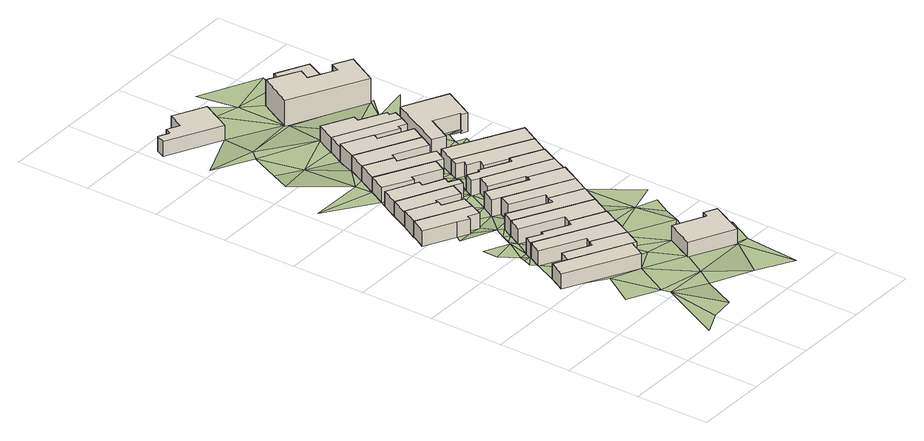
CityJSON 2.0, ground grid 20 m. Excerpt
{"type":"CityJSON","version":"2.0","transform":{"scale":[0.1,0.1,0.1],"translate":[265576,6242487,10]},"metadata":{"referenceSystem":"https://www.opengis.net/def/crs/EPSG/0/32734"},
"CityObjects":{
"building1":{"type":"Building","attributes":{"address":"56 Kingsley Road Salt River Cape Town","building":"house","building:levels":1,"building_height":4.1,"roof_height":18.04,"ground_height":13.94,"plus_code":"4FRW3F97+8JJ"},"geometry":[{"type":"Solid","lod":"1","boundaries":[[[[0,1,2,3]],[[1,4,5,2]],[[4,6,7,5]],[[6,8,9,7]],[[8,0,3,9]],[[3,2,5,7,9]],[[8,6,4,1,0]]]]}]},
"building2":{"type":"Building","attributes":{"address":"54 Kingsley Road Salt River Cape Town","building":"house","building:levels":1,"building_height":4.1,"roof_height":17.92,"ground_height":13.82,"plus_code":"4FRW3F97+8JW"},"geometry":[{"type":"Solid","lod":"1","boundaries":[[[[1,0,10,11]],[[0,12,13,10]],[[12,14,15,13]],[[14,16,17,15]],[[16,18,19,17]],[[18,20,21,19]],[[20,1,11,21]],[[11,10,13,15,17,19,21]],[[20,18,16,14,12,0,1]]]]}]},
"building3":{"type":"Building","attributes":{"address":"47 Goldsmith Road Salt River Cape Town","building":"house","building:levels":1,"building_height":4.1,"roof_height":17.23,"ground_height":13.13,"plus_code":"4FRW3F97+FHH"},"geometry":[{"type":"Solid","lod":"1","boundaries":[[[[22,23,24,25]],[[23,26,27,24]],[[26,28,29,27]],[[28,30,31,29]],[[30,32,33,31]],[[32,34,35,33]],[[34,22,25,35]],[[25,24,27,29,31,33,35]],[[34,32,30,28,26,23,22]]]]}]},
"building4":{"type":"Building","attributes":{"address":"52 Kingsley Road Salt River Cape Town","building":"house","building:levels":1,"building_height":4.1,"roof_height":17.92,"ground_height":13.82,"plus_code":"4FRW3F97+9JG"},"geometry":[{"type":"Solid","lod":"1","boundaries":[[[[36,37,38,15]],[[37,39,40,38]],[[39,41,42,40]],[[41,43,44,42]],[[43,45,17,44]],[[45,36,15,17]],[[15,38,40,42,44,17]],[[45,43,41,39,37,36]]]]}]},
"building5":{"type":"Building","attributes":{"address":"45 Goldsmith Road Salt River Cape Town","building":"house","building:levels":1,"building_height":4.1,"roof_height":17.23,"ground_height":13.13,"plus_code":"4FRW3F97+FJR"},"geometry":[{"type":"Solid","lod":"1","boundaries":[[[[46,47,25,48]],[[47,49,35,25]],[[49,50,51,35]],[[50,52,53,51]],[[52,54,55,53]],[[54,46,48,55]],[[48,25,35,51,53,55]],[[54,52,50,49,47,46]]]]}]},
"building6":{"type":"Building","attributes":{"address":"50 Kingsley Road Salt River Cape Town","building":"house","building:levels":1,"building_height":4.1,"roof_height":17.84,"ground_height":13.74,"plus_code":"4FRW3F97+9MC"},"geometry":[{"type":"Solid","lod":"1","boundaries":[[[[56,57,58,59]],[[57,60,61,58]],[[60,62,63,61]],[[62,64,65,63]],[[64,66,67,65]],[[66,68,69,67]],[[68,70,71,69]],[[70,56,59,71]],[[59,58,61,63,65,67,69,71]],[[70,68,66,64,62,60,57,56]]]]}]},
"building7":{"type":"Building","attributes":{"address":"43 Goldsmith Road Salt River Cape Town","building":"house","building:levels":1,"building_height":4.1,"roof_height":16.75,"ground_height":12.65,"plus_code":"4FRW3F97+GJ7"},"geometry":[{"type":"Solid","lod":"1","boundaries":[[[[72,46,73,74]],[[46,54,75,73]],[[54,76,77,75]],[[76,78,79,77]],[[78,80,81,79]],[[80,72,74,81]],[[74,73,75,77,79,81]],[[80,78,76,54,46,72]]]]}]},
"building8":{"type":"Building","attributes":{"address":"48 Kingsley Road Salt River Cape Town","building":"house","building:levels":1,"building_height":4.1,"roof_height":17.57,"ground_height":13.47,"plus_code":"4FRW3F97+CM2"},"geometry":[{"type":"Solid","lod":"1","boundaries":[[[[57,82,83,84]],[[82,85,86,83]],[[85,87,88,86]],[[87,89,90,88]],[[89,60,91,90]],[[60,57,84,91]],[[84,83,86,88,90,91]],[[60,89,87,85,82,57]]]]}]},
"building9":{"type":"Building","attributes":{"address":"41 Goldsmith Road Salt River Cape Town","building":"house","building:levels":1,"building_height":4.1,"roof_height":16.75,"ground_height":12.65,"plus_code":"4FRW3F97+GJG"},"geometry":[{"type":"Solid","lod":"1","boundaries":[[[[72,80,81,74]],[[80,92,93,81]],[[92,94,95,93]],[[94,96,97,95]],[[96,98,99,97]],[[98,100,101,99]],[[100,102,103,101]],[[102,104,105,103]],[[104,72,74,105]],[[74,81,93,95,97,99,101,103,105]],[[104,102,100,98,96,94,92,80,72]]]]}]},
"building10":{"type":"Building","attributes":{"address":"46 Kingsley Road Salt River Cape Town","building":"house","building:levels":1,"building_height":4.1,"roof_height":17.57,"ground_height":13.47,"plus_code":"4FRW3F97+CM8"},"geometry":[{"type":"Solid","lod":"1","boundaries":[[[[106,107,108,83]],[[107,109,110,108]],[[109,111,112,110]],[[111,113,114,112]],[[113,115,86,114]],[[115,106,83,86]],[[83,108,110,112,114,86]],[[115,113,111,109,107,106]]]]}]},
"building11":{"type":"Building","attributes":{"address":"39 Kingsley Road Salt River Cape Town","building":"house","building:levels":1,"building_height":4.1,"roof_height":17.8,"ground_height":13.7,"plus_code":"4FRW3F97+7PV"},"geometry":[{"type":"Solid","lod":"1","boundaries":[[[[116,117,118,119]],[[117,120,121,118]],[[120,122,123,121]],[[122,124,125,123]],[[124,126,127,125]],[[126,116,119,127]],[[119,118,121,123,125,127]],[[126,124,122,120,117,116]]]]}]},
"building12":{"type":"Building","attributes":{"address":"39 Goldsmith Road Salt River Cape Town","building":"house","building:levels":1,"building_height":4.1,"roof_height":16.75,"ground_height":12.65,"plus_code":"4FRW3F97+GJX"},"geometry":[{"type":"Solid","lod":"1","boundaries":[[[[128,129,130,131]],[[129,132,133,130]],[[132,134,135,133]],[[134,136,137,135]],[[136,138,139,137]],[[138,128,131,139]],[[131,130,133,135,137,139]],[[138,136,134,132,129,128]]]]}]},
"building13":{"type":"Building","attributes":{"address":"44 Kingsley Road Salt River Cape Town","building":"house","building:levels":1,"building_height":4.1,"roof_height":17.57,"ground_height":13.47,"plus_code":"4FRW3F97+CMP"},"geometry":[{"type":"Solid","lod":"1","boundaries":[[[[140,141,142,108]],[[141,143,144,142]],[[143,145,146,144]],[[145,147,148,146]],[[147,149,110,148]],[[149,140,108,110]],[[108,142,144,146,148,110]],[[149,147,145,143,141,140]]]]}]},
"building14":{"type":"Building","attributes":{"address":"42 Kingsley Road Salt River Cape Town","building":"house","building:levels":1,"building_height":4.1,"roof_height":17.57,"ground_height":13.47,"plus_code":"4FRW3F97+FM5"},"geometry":[{"type":"Solid","lod":"1","boundaries":[[[[141,150,151,142]],[[150,152,153,151]],[[152,154,155,153]],[[154,156,157,155]],[[156,158,159,157]],[[158,143,144,159]],[[143,141,142,144]],[[142,151,153,155,157,159,144]],[[143,158,156,154,152,150,141]]]]}]},
"building15":{"type":"Building","attributes":{"address":"37 Goldsmith Road Salt River Cape Town","building":"house","building:levels":1,"building_height":4.1,"roof_height":16.86,"ground_height":12.76,"plus_code":"4FRW3F97+HM6"},"geometry":[{"type":"Solid","lod":"1","boundaries":[[[[160,128,161,162]],[[128,138,163,161]],[[138,164,165,163]],[[164,166,167,165]],[[166,168,169,167]],[[168,170,171,169]],[[170,160,162,171]],[[162,161,163,165,167,169,171]],[[170,168,166,164,138,128,160]]]]}]},
"building16":{"type":"Building","attributes":{"address":"28 Goldsmith Road Salt River Cape Town","building":"house","building:levels":1,"building_height":4.1,"roof_height":15.12,"ground_height":11.02,"plus_code":"4FRW3F97+PJV"},"geometry":[{"type":"Solid","lod":"1","boundaries":[[[[172,173,174,175]],[[173,176,177,174]],[[176,178,179,177]],[[178,180,181,179]],[[180,182,183,181]],[[182,184,185,183]],[[184,186,187,185]],[[186,172,175,187]],[[175,174,177,179,181,183,185,187]],[[186,184,182,180,178,176,173,172]]]]}]},
"building17":{"type":"Building","attributes":{"address":"35 Goldsmith Road Salt River Cape Town","building":"house","building:levels":1,"building_height":4.1,"roof_height":16.86,"ground_height":12.76,"plus_code":"4FRW3F97+HMM"},"geometry":[{"type":"Solid","lod":"1","boundaries":[[[[188,160,162,189]],[[160,170,171,162]],[[170,190,191,171]],[[190,192,193,191]],[[192,194,195,193]],[[194,188,189,195]],[[189,162,171,191,193,195]],[[194,192,190,170,160,188]]]]}]},
"building18":{"type":"Building","attributes":{"address":"40 Kingsley Road Salt River Cape Town","building":"house","building:levels":1,"building_height":4.1,"roof_height":17.14,"ground_height":13.04,"plus_code":"4FRW3F97+FPC"},"geometry":[{"type":"Solid","lod":"1","boundaries":[[[[196,197,198,199]],[[197,200,201,198]],[[200,202,203,201]],[[202,204,205,203]],[[204,206,207,205]],[[206,196,199,207]],[[199,198,201,203,205,207]],[[206,204,202,200,197,196]]]]}]},
"building19":{"type":"Building","attributes":{"address":"38 Kingsley Road Salt River Cape Town","building":"house","building:levels":1,"building_height":4.1,"roof_height":17.05,"ground_height":12.95,"plus_code":"4FRW3F97+FPM"},"geometry":[{"type":"Solid","lod":"1","boundaries":[[[[208,209,210,211]],[[209,212,213,210]],[[212,214,215,213]],[[214,216,217,215]],[[216,218,219,217]],[[218,220,221,219]],[[220,222,223,221]],[[222,224,225,223]],[[224,208,211,225]],[[211,210,213,215,217,219,221,223,225]],[[224,222,220,218,216,214,212,209,208]]]]}]},
"building20":{"type":"Building","attributes":{"address":"33 Goldsmith Road Salt River Cape Town","building":"house","building:levels":1,"building_height":4.1,"roof_height":16.86,"ground_height":12.76,"plus_code":"4FRW3F97+HMW"},"geometry":[{"type":"Solid","lod":"1","boundaries":[[[[226,227,189,228]],[[227,229,195,189]],[[229,230,231,195]],[[230,232,233,231]],[[232,234,235,233]],[[234,226,228,235]],[[228,189,195,231,233,235]],[[234,232,230,229,227,226]]]]}]},
"building21":{"type":"Building","attributes":{"address":"36 Kingsley Road Salt River Cape Town","building":"house","building:levels":1,"building_height":4.1,"roof_height":16.78,"ground_height":12.68,"plus_code":"4FRW3F97+GP3"},"geometry":[{"type":"Solid","lod":"1","boundaries":[[[[209,236,237,238]],[[236,239,240,237]],[[239,241,242,240]],[[241,243,244,242]],[[243,245,246,244]],[[245,247,248,246]],[[247,249,250,248]],[[249,212,251,250]],[[212,209,238,251]],[[238,237,240,242,244,246,248,250,251]],[[212,249,247,245,243,241,239,236,209]]]]}]},
"building22":{"type":"Building","attributes":{"address":"31 Goldsmith Road Salt River Cape Town","building":"house","building:levels":1,"building_height":4.1,"roof_height":15.97,"ground_height":11.87,"plus_code":"4FRW3F97+JM8"},"geometry":[{"type":"Solid","lod":"1","boundaries":[[[[252,226,253,254]],[[226,234,255,253]],[[234,256,257,255]],[[256,258,259,257]],[[258,260,261,259]],[[260,262,263,261]],[[262,264,265,263]],[[264,252,254,265]],[[254,253,255,257,259,261,263,265]],[[264,262,260,258,256,234,226,252]]]]}]},
"building23":{"type":"Building","attributes":{"address":"29 Goldsmith Road Salt River Cape Town","building":"house","building:levels":1,"building_height":4.1,"roof_height":15.97,"ground_height":11.87,"plus_code":"4FRW3F97+JMQ"},"geometry":[{"type":"Solid","lod":"1","boundaries":[[[[266,267,265,254]],[[267,268,269,265]],[[268,270,271,269]],[[270,272,273,271]],[[272,274,275,273]],[[274,276,277,275]],[[276,278,279,277]],[[278,266,254,279]],[[254,265,269,271,273,275,277,279]],[[278,276,274,272,270,268,267,266]]]]}]},
"building24":{"type":"Building","attributes":{"address":"34 Kingsley Road Salt River Cape Town","building":"house","building:levels":1,"building_height":4.1,"roof_height":16.78,"ground_height":12.68,"plus_code":"4FRW3F97+GPG"},"geometry":[{"type":"Solid","lod":"1","boundaries":[[[[280,281,282,237]],[[281,283,284,282]],[[283,285,240,284]],[[285,280,237,240]],[[237,282,284,240]],[[285,283,281,280]]]]}]},
"building25":{"type":"Building","attributes":{"address":"56 Tennyson Street Salt River Cape Town","building":"house","building:levels":1,"building_height":4.1,"roof_height":16.78,"ground_height":12.68,"plus_code":"4FRW3F97+HQJ"},"geometry":[{"type":"Solid","lod":"1","boundaries":[[[[286,287,288,289]],[[287,290,291,288]],[[290,292,293,291]],[[292,294,295,293]],[[294,296,297,295]],[[296,298,299,297]],[[298,300,301,299]],[[300,286,289,301]],[[289,288,291,293,295,297,299,301]],[[300,298,296,294,292,290,287,286]]]]}]},
"building26":{"type":"Building","attributes":{"address":"25 Tennyson Street Salt River Cape Town","building":"apartments","building:levels":2,"building:flats":"3","building_height":6.9,"roof_height":18.06,"ground_height":11.16,"plus_code":"4FRW3F97+MPV"},"geometry":[{"type":"Solid","lod":"1","boundaries":[[[[302,303,304,305]],[[303,306,307,304]],[[306,308,309,307]],[[308,310,311,309]],[[310,312,313,311]],[[312,314,315,313]],[[314,316,317,315]],[[316,302,305,317]],[[305,304,307,309,311,313,315,317]],[[316,314,312,310,308,306,303,302]]]]}]},
"building27":{"type":"Building","attributes":{"address":"25 Goldsmith Road Salt River Cape Town","building":"house","building:levels":1,"building_height":4.1,"roof_height":14.87,"ground_height":10.77,"plus_code":"4FRW3F97+PPH"},"geometry":[{"type":"Solid","lod":"1","boundaries":[[[[318,319,320,321]],[[319,322,323,320]],[[322,324,325,323]],[[324,318,321,325]],[[321,320,323,325]],[[324,322,319,318]]]]}]},
"terrain1":{"type":"TINRelief","geometry":[{"type":"CompositeSurface","lod":"1","boundaries":[[[326,327,328]],[[328,329,326]],[[330,331,332]],[[20,4,1]],[[4,20,333]],[[332,8,334]],[[335,326,329]],[[336,337,333]],[[338,337,336]],[[331,8,332]],[[326,339,331]],[[338,336,340]],[[20,341,333]],[[336,68,340]],[[342,343,344]],[[340,344,343]],[[335,339,326]],[[344,340,68]],[[8,331,339]],[[20,18,16]],[[20,16,341]],[[68,87,344]],[[345,346,68]],[[68,346,87]],[[347,348,349]],[[344,87,350]],[[344,350,351]],[[348,347,352]],[[350,87,85]],[[8,12,0]],[[339,335,353]],[[85,351,350]],[[8,339,354]],[[355,356,348]],[[357,12,8]],[[346,358,87]],[[352,355,348]],[[351,85,359]],[[359,352,351]],[[354,357,8]],[[346,360,361]],[[346,361,358]],[[12,357,14]],[[362,129,128]],[[355,352,363]],[[352,359,364]],[[365,366,367]],[[368,355,363]],[[367,366,369]],[[339,353,370]],[[362,128,371]],[[352,364,363]],[[339,370,354]],[[357,116,14]],[[357,354,116]],[[369,366,372]],[[129,104,132]],[[366,368,156]],[[373,364,359]],[[156,368,363]],[[37,14,116]],[[143,363,364]],[[374,373,359]],[[366,156,372]],[[375,370,353]],[[104,102,132]],[[376,377,378]],[[371,377,376]],[[354,370,379]],[[160,371,128]],[[373,380,364]],[[132,102,134]],[[156,381,372]],[[382,102,100]],[[383,372,384]],[[374,385,373]],[[386,37,116]],[[372,381,384]],[[373,385,380]],[[381,156,387]],[[160,188,371]],[[370,375,388]],[[389,378,377]],[[37,390,391]],[[392,134,102]],[[371,188,377]],[[393,382,394]],[[395,396,389]],[[116,126,397]],[[102,382,392]],[[156,154,387]],[[379,370,388]],[[393,384,381]],[[386,116,397]],[[398,381,387]],[[381,220,393]],[[382,393,392]],[[396,395,186]],[[399,391,390]],[[37,386,390]],[[393,220,392]],[[124,397,126]],[[188,226,377]],[[388,400,379]],[[152,387,154]],[[152,401,387]],[[220,241,392]],[[397,124,402]],[[220,403,404]],[[173,178,176]],[[390,107,399]],[[404,245,220]],[[389,377,405]],[[406,392,407]],[[252,377,226]],[[241,407,392]],[[241,220,245]],[[408,409,410]],[[389,405,395]],[[407,411,406]],[[390,386,412]],[[239,407,241]],[[245,404,413]],[[411,407,239]],[[241,245,243]],[[408,414,415]],[[252,405,377]],[[107,390,416]],[[245,413,247]],[[416,417,107]],[[404,418,413]],[[414,408,410]],[[412,419,390]],[[420,411,239]],[[420,410,411]],[[186,395,421]],[[417,416,422]],[[423,413,418]],[[173,172,424]],[[416,390,425]],[[410,420,414]],[[395,405,426]],[[172,186,427]],[[428,414,420]],[[421,395,426]],[[429,430,431]],[[427,424,172]],[[432,414,428]],[[421,427,186]],[[431,433,429]],[[420,434,428]],[[420,435,434]],[[436,431,430]],[[428,436,432]],[[426,405,437]],[[428,438,436]],[[439,434,435]],[[420,281,435]],[[436,438,431]],[[440,427,421]],[[441,431,438]],[[442,427,440]],[[443,434,439]],[[287,438,428]],[[443,444,434]],[[272,437,445]],[[302,440,421]],[[446,443,439]],[[446,439,447]],[[448,444,443]],[[287,449,438]],[[450,421,426]],[[426,437,450]],[[437,272,451]],[[268,272,270]],[[287,268,449]],[[272,268,287]],[[444,448,452]],[[287,451,272]],[[448,453,454]],[[454,452,448]],[[302,318,440]],[[450,437,451]],[[440,455,456]],[[302,457,319]],[[302,319,318]],[[440,318,455]],[[458,451,287]],[[451,459,450]],[[460,461,457]],[[461,319,457]],[[460,462,461]],[[461,462,463]]]}]}
},
"vertices":[
[259,349,38],[111,426,38],[111,426,80],[259,349,80],[73,446,38],[73,446,80],[49,402,38],[49,402,80],[234,303,38],[234,303,80],
[259,349,79],[111,426,79],[270,343,38],[270,343,79],[294,387,38],[294,387,79],[207,435,38],[207,435,79],[198,420,38],[198,420,79],[127,457,38],[127,457,79],
[47,830,30],[23,787,30],[23,787,72],[47,830,72],[103,745,30],[103,745,72],[134,728,30],[134,728,72],[139,739,30],[139,739,72],[168,725,30],[168,725,72],[184,759,30],[184,759,72],
[294,387,37],[320,439,37],[320,439,79],[122,543,37],[122,543,79],[102,507,37],[102,507,79],[214,447,37],[214,447,79],[207,435,37],
[73,874,27],[47,830,27],[73,874,72],[184,759,27],[199,792,27],[199,792,72],[144,820,27],[144,820,72],[152,834,27],[152,834,72],
[320,439,34],[343,482,34],[343,482,78],[320,439,78],[254,529,34],[254,529,78],[246,515,34],[246,515,78],[176,552,34],[176,552,78],[172,544,34],[172,544,78],[133,565,34],[133,565,78],[122,543,34],[122,543,78],
[97,922,27],[73,874,68],[97,922,68],[152,834,68],[159,847,27],[159,847,68],[219,816,27],[219,816,68],[237,852,27],[237,852,68],
[373,538,34],[373,538,76],[343,482,76],[178,642,34],[178,642,76],[158,606,34],[158,606,76],[265,549,34],[265,549,76],[254,529,76],
[260,840,27],[260,840,68],[269,858,27],[269,858,68],[243,871,27],[243,871,68],[251,886,27],[251,886,68],[196,913,27],[196,913,68],[203,927,27],[203,927,68],[121,968,27],[121,968,68],
[373,538,31],[398,586,31],[398,586,76],[313,631,31],[313,631,76],[304,612,31],[304,612,76],[195,672,31],[195,672,76],[178,642,31],
[380,321,37],[341,245,37],[341,245,78],[380,321,78],[458,186,37],[458,186,78],[505,278,37],[505,278,78],[471,295,37],[471,295,78],[463,279,37],[463,279,78],
[155,1028,27],[131,983,27],[131,983,68],[155,1028,68],[205,943,27],[205,943,68],[211,954,27],[211,954,68],[283,915,27],[283,915,68],[302,950,27],[302,950,68],
[398,586,30],[422,630,30],[422,630,76],[249,721,30],[249,721,76],[233,689,30],[233,689,76],[320,644,30],[320,644,76],[313,631,30],
[448,680,30],[448,680,76],[361,726,30],[361,726,76],[354,714,30],[354,714,76],[247,770,30],[247,770,76],[227,733,30],[227,733,76],
[181,1078,27],[155,1028,69],[181,1078,69],[302,950,69],[320,940,27],[320,940,69],[339,975,27],[339,975,69],[248,1024,27],[248,1024,69],[256,1037,27],[256,1037,69],
[208,1547,10],[124,1591,10],[124,1591,51],[208,1547,51],[102,1548,10],[102,1548,51],[68,1565,10],[68,1565,51],[59,1548,10],[59,1548,51],[31,1562,10],[31,1562,51],[19,1538,10],[19,1538,51],[164,1463,10],[164,1463,51],
[205,1124,27],[205,1124,69],[263,1048,27],[263,1048,69],[351,1003,27],[351,1003,69],[369,1038,27],[369,1038,69],
[448,680,29],[472,728,29],[472,728,71],[448,680,71],[298,818,29],[298,818,71],[278,782,29],[278,782,71],[366,735,29],[366,735,71],[361,726,29],[361,726,71],
[472,728,28],[494,772,28],[494,772,70],[472,728,70],[411,816,28],[411,816,70],[404,803,28],[404,803,70],[326,844,28],[326,844,70],[322,837,28],[322,837,70],[290,853,28],[290,853,70],[277,829,28],[277,829,70],[298,818,28],[298,818,70],
[232,1177,19],[205,1124,19],[232,1177,69],[369,1038,19],[390,1076,19],[390,1076,69],[303,1121,19],[303,1121,69],[311,1136,19],[311,1136,69],
[521,821,28],[521,821,68],[494,772,68],[329,925,28],[329,925,68],[318,904,28],[318,904,68],[338,893,28],[338,893,68],[331,881,28],[331,881,68],[362,864,28],[362,864,68],[353,847,28],[353,847,68],[411,816,68],
[255,1220,19],[232,1177,60],[255,1220,60],[311,1136,60],[316,1145,19],[316,1145,60],[383,1111,19],[383,1111,60],[387,1121,19],[387,1121,60],[409,1110,19],[409,1110,60],[422,1135,19],[422,1135,60],
[255,1220,16],[422,1135,16],[434,1162,16],[434,1162,60],[419,1170,16],[419,1170,60],[423,1179,16],[423,1179,60],[354,1215,16],[354,1215,60],[361,1230,16],[361,1230,60],[282,1271,16],[282,1271,60],
[521,821,20],[547,868,20],[547,868,68],[354,972,20],[354,972,68],[329,925,20],
[567,1101,16],[451,1161,16],[451,1161,68],[567,1101,68],[375,1014,16],[375,1014,68],[408,997,16],[408,997,68],[443,1063,16],[443,1063,68],[509,1029,16],[509,1029,68],[507,1024,16],[507,1024,68],[522,1016,16],[522,1016,68],
[347,1477,9],[298,1386,9],[298,1386,81],[347,1477,81],[497,1280,9],[497,1280,81],[543,1365,9],[543,1365,81],[495,1390,9],[495,1390,81],[482,1366,9],[482,1366,81],[412,1403,9],[412,1403,81],[428,1433,9],[428,1433,81],
[422,1508,8],[396,1458,8],[396,1458,49],[422,1508,49],[482,1415,8],[482,1415,49],[507,1465,8],[507,1465,49],
[182,180,43],[89,1,47],[153,30,47],[220,37,47],[92,246,43],[176,203,43],[153,335,39],[102,507,38],[49,402,42],[271,132,40],[122,543,38],[92,525,38],[102,546,38],[303,180,40],[112,565,34],[214,447,38],[84,654,34],[83,613,34],[147,621,34],[172,544,38],[176,552,38],[94,728,31],[134,728,31],[103,745,31],[153,630,34],[164,654,34],[180,683,34],[373,76,45],[341,245,40],[168,725,31],[139,739,31],[303,335,38],[265,549,37],[195,672,34],[246,515,37],[254,529,37],[3,1075,27],[227,733,31],[233,689,35],[144,820,31],[199,792,31],[152,834,31],[184,759,31],[159,847,31],[454,180,40],[153,1075,26],[219,816,31],[303,630,35],[304,612,35],[470,24,43],[64,1214,21],[153,1225,18],[90,1266,18],[458,186,40],[320,644,35],[277,829,30],[251,886,28],[237,852,30],[260,840,30],[313,631,35],[463,366,37],[278,782,30],[488,177,40],[133,1351,14],[454,480,34],[343,482,37],[283,915,28],[269,858,28],[243,871,28],[153,1375,14],[25,1406,16],[436,319,37],[298,818,30],[373,538,37],[526,250,40],[366,735,30],[523,275,37],[322,837,30],[326,844,30],[282,1271,19],[302,950,28],[303,930,28],[256,1037,28],[248,1024,28],[339,975,28],[320,940,28],[484,410,34],[353,847,30],[351,1003,28],[263,1048,28],[454,630,31],[422,630,31],[404,803,29],[511,458,34],[354,972,28],[298,1386,12],[448,680,31],[411,816,29],[165,1581,10],[534,502,34],[303,1375,12],[236,1542,9],[375,1014,28],[311,1136,28],[303,1121,28],[383,1111,27],[369,1038,28],[316,1145,28],[408,997,27],[426,943,27],[390,1076,27],[361,1230,19],[409,1110,27],[446,982,27],[303,1525,9],[387,1121,27],[260,1589,9],[455,1004,27],[443,1063,27],[354,1215,19],[481,990,27],[470,969,27],[471,1034,27],[422,1135,27],[497,1280,16],[454,1225,16],[509,1029,27],[503,1018,27],[507,1024,27],[446,1556,8],[286,1635,8],[428,1433,12],[567,1245,13],[505,1278,16],[412,1403,12],[482,1415,12],[482,1366,12],[495,1390,12]
]}
